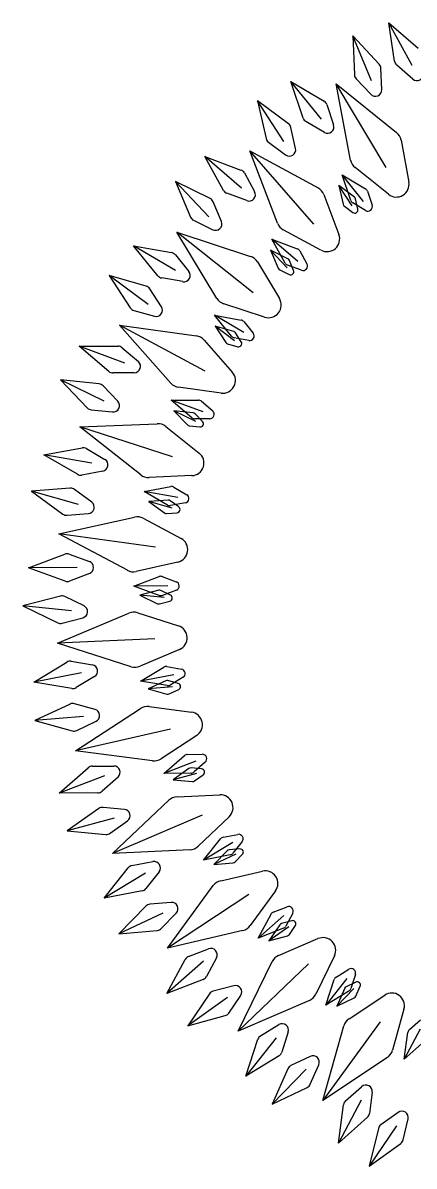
# Model space of a CAD drawing. Extents: x 186.4 to 233.1, y 208.5 to 248.3.
# Drawn here: x 195.81 to 198.89, y 221.31 to 230.34 of the extents above; entities that cross this region are included whole.
import ezdxf

# ---------------------------------------------------------------- set-up
doc = ezdxf.new("R2010")
doc.units = 0
doc.header["$MEASUREMENT"] = 0
doc.layers.get('0').update_dxf_attribs({"linetype": 'CONTINUOUS'})

msp = doc.modelspace()

# ---------------------------------------------------------------- linework, layer by layer
for p, q in [((198.8762, 230.0009), (198.6919, 230.3377)), ((198.6919, 230.3377), (198.9226, 230.137)), ((198.7366, 230.0352), (198.6919, 230.3377)), ((198.5548, 229.8805), (198.4063, 230.2347)), ((198.4063, 230.2347), (198.4194, 229.9291)), ((198.615, 230.0111), (198.4063, 230.2347)), ((198.635, 229.8103), (198.6284, 229.9789)), ((198.8811, 229.8943), (198.7534, 230.0046)), ((198.1595, 229.5769), (197.918, 229.8754)), ((197.918, 229.8754), (198.1808, 229.7191)), ((198.016, 229.5857), (197.918, 229.8754)), ((198.433, 229.897), (198.5486, 229.7741)), ((198.6708, 229.1966), (198.2769, 229.8559)), ((198.2769, 229.8559), (198.7532, 229.4722)), ((198.3891, 229.2546), (198.2769, 229.8559)), ((197.8647, 229.4011), (197.6554, 229.723)), ((197.6554, 229.723), (197.7229, 229.4247)), ((197.9007, 229.5403), (197.6554, 229.723)), ((198.2027, 229.6919), (198.2562, 229.5318)), ((197.9562, 229.3463), (197.9196, 229.511)), ((198.1834, 229.4729), (198.038, 229.5586)), ((198.101, 228.7489), (197.5957, 229.3272)), ((197.5957, 229.3272), (198.1329, 229.0347)), ((197.8135, 228.7557), (197.5957, 229.3272)), ((197.7419, 229.3955), (197.8776, 229.2952)), ((198.7888, 229.4123), (198.8495, 229.0802)), ((197.53, 229.0317), (197.2391, 229.2823)), ((197.2391, 229.2823), (197.5256, 229.1754)), ((197.3872, 229.0148), (197.2391, 229.2823)), ((197.552, 229.1526), (197.6332, 229.0047)), ((198.6886, 228.9841), (198.425, 229.1949)), ((197.2714, 228.8061), (197.0079, 229.0855)), ((197.0079, 229.0855), (197.1276, 228.804)), ((197.2819, 228.9495), (197.0079, 229.0855)), ((198.4021, 228.8929), (198.2975, 229.0538)), ((198.2975, 229.0538), (198.3312, 228.9047)), ((198.4201, 228.9625), (198.2975, 229.0538)), ((198.4919, 228.9283), (198.3229, 229.1373)), ((198.3229, 229.1373), (198.5069, 229.0279)), ((198.3915, 228.9345), (198.3229, 229.1373)), ((197.5721, 228.9337), (197.4137, 228.9921)), ((198.1786, 228.9821), (198.2976, 228.6662)), ((198.5222, 229.0089), (198.5596, 228.8968)), ((197.3711, 228.7685), (197.3057, 228.9241)), ((198.3407, 228.8901), (198.4086, 228.8399)), ((198.5086, 228.8556), (198.4068, 228.9156)), ((198.4478, 228.8655), (198.4296, 228.9478)), ((197.1515, 228.7787), (197.303, 228.7043)), ((198.1565, 228.543), (197.8594, 228.7033)), ((197.6203, 228.2066), (197.0198, 228.6854)), ((197.0198, 228.6854), (197.6006, 228.4935)), ((197.3362, 228.1619), (197.0198, 228.6854)), ((197.9729, 228.4529), (197.7692, 228.6284)), ((197.7692, 228.6284), (197.9698, 228.5535)), ((197.873, 228.4411), (197.7692, 228.6284)), ((197.008, 228.3829), (196.677, 228.5775)), ((196.677, 228.5775), (196.978, 228.5235)), ((196.8706, 228.3407), (196.677, 228.5775)), ((197.8909, 228.402), (197.7592, 228.5417)), ((197.7592, 228.5417), (197.819, 228.401)), ((197.8961, 228.4737), (197.7592, 228.5417)), ((197.9883, 228.5376), (198.0451, 228.434)), ((197.008, 228.5058), (197.1143, 228.3747)), ((197.655, 228.4499), (197.8285, 228.1604)), ((198.0023, 228.3843), (197.8915, 228.4252)), ((197.9408, 228.3832), (197.9081, 228.461)), ((196.7938, 228.1147), (196.4847, 228.3426)), ((196.4847, 228.3426), (196.6527, 228.087)), ((196.7785, 228.2577), (196.4847, 228.3426)), ((197.831, 228.3883), (197.9067, 228.3511)), ((197.0669, 228.294), (196.9006, 228.3231)), ((196.8987, 228.0956), (196.8065, 228.237)), ((196.6808, 228.0664), (196.8431, 228.0202)), ((197.7117, 228.0139), (197.3908, 228.1186)), ((197.5471, 227.8925), (197.3154, 228.0288)), ((197.3154, 228.0288), (197.5261, 227.991)), ((197.4509, 227.863), (197.3154, 228.0288)), ((197.5471, 227.9786), (197.6215, 227.8868)), ((197.2442, 227.5872), (196.5679, 227.9511)), ((196.5679, 227.9511), (197.1736, 227.866)), ((196.9726, 227.4925), (196.5679, 227.9511)), ((197.4755, 227.8278), (197.321, 227.9417)), ((197.321, 227.9417), (197.4049, 227.8139)), ((197.4679, 227.8993), (197.321, 227.9417)), ((197.5279, 227.8182), (197.4819, 227.8889)), ((197.2349, 227.8328), (197.4572, 227.5789)), ((197.419, 227.8036), (197.5001, 227.7805)), ((197.5883, 227.8303), (197.4719, 227.8507)), ((196.2498, 227.7837), (196.5556, 227.7844)), ((196.6102, 227.6513), (196.2498, 227.7837)), ((196.4825, 227.5853), (196.2498, 227.7837)), ((196.5883, 227.7723), (196.7163, 227.6623)), ((196.4473, 227.3492), (196.1025, 227.5183)), ((196.1025, 227.5183), (196.3134, 227.2968)), ((196.4068, 227.4872), (196.1025, 227.5183)), ((196.684, 227.5744), (196.5152, 227.5734)), ((196.5539, 227.3491), (196.438, 227.4718)), ((197.3685, 227.4139), (197.034, 227.4596)), ((196.9759, 227.3578), (197.19, 227.3582)), ((197.2282, 227.2651), (196.9759, 227.3578)), ((197.1388, 227.2189), (196.9759, 227.3578)), ((197.2129, 227.3497), (197.3025, 227.2727)), ((196.3448, 227.2815), (196.5127, 227.265)), ((197.1693, 227.1886), (196.9969, 227.2731)), ((196.9969, 227.2731), (197.1024, 227.1624)), ((197.149, 227.2576), (196.9969, 227.2731)), ((197.2226, 227.1885), (197.1647, 227.2499)), ((196.2543, 227.1479), (196.8654, 227.1723)), ((197.2799, 227.2112), (197.1617, 227.2105)), ((196.9847, 226.9106), (196.2543, 227.1479)), ((196.7344, 226.7689), (196.2543, 227.1479)), ((196.9317, 227.1506), (197.1958, 226.9404)), ((197.118, 227.1547), (197.202, 227.1465)), ((195.9712, 226.9264), (196.272, 226.9816)), ((196.3063, 226.9756), (196.4519, 226.8902)), ((196.3495, 226.8605), (195.9712, 226.9264)), ((196.2356, 226.7727), (195.9712, 226.9264)), ((196.4358, 226.7979), (196.2699, 226.7668)), ((197.1379, 226.7623), (196.8007, 226.7475)), ((196.1786, 226.6626), (195.8737, 226.6389)), ((196.2431, 226.5341), (195.8737, 226.6389)), ((195.8737, 226.6389), (196.1208, 226.4586)), ((196.3481, 226.5531), (196.2121, 226.6531)), ((196.7617, 226.6369), (196.9723, 226.6756)), ((197.0265, 226.5908), (196.7617, 226.6369)), ((196.9468, 226.5293), (196.7617, 226.6369)), ((196.9963, 226.6713), (197.0982, 226.6116)), ((196.9499, 226.5693), (196.7975, 226.5574)), ((196.9822, 226.505), (196.7975, 226.5574)), ((196.7975, 226.5574), (196.921, 226.4673)), ((197.0347, 226.5145), (196.9667, 226.5645)), ((197.0869, 226.547), (196.9708, 226.5252)), ((196.0891, 226.3016), (196.6861, 226.4347)), ((196.1543, 226.4492), (196.3225, 226.463)), ((196.9378, 226.4625), (197.0219, 226.4694)), ((196.7552, 226.4252), (197.0526, 226.2656)), ((196.8502, 226.1985), (196.0891, 226.3016)), ((196.6292, 226.0144), (196.0891, 226.3016)), ((195.8501, 226.0331), (196.1362, 226.1411)), ((196.1711, 226.1413), (196.3296, 226.0833)), ((197.0274, 226.0799), (196.6983, 226.0052)), ((196.2341, 226.0358), (195.8501, 226.0331)), ((196.1377, 225.9291), (195.8501, 226.0331)), ((196.3302, 225.9896), (196.1726, 225.9294)), ((196.6796, 225.8894), (196.8799, 225.9651)), ((196.9484, 225.8913), (196.6796, 225.8894)), ((196.9043, 225.9652), (197.0152, 225.9246)), ((196.1013, 225.8106), (195.8055, 225.7328)), ((196.2876, 225.7331), (196.136, 225.8072)), ((196.881, 225.8166), (196.6796, 225.8894)), ((196.8769, 225.8565), (196.729, 225.8176)), ((196.9201, 225.799), (196.729, 225.8176)), ((196.729, 225.8176), (196.8667, 225.7509)), ((196.9701, 225.8177), (196.8943, 225.8547)), ((197.0157, 225.859), (196.9054, 225.8168)), ((196.1877, 225.6957), (195.8055, 225.7328)), ((195.8055, 225.7328), (196.0808, 225.5996)), ((196.884, 225.7493), (196.9655, 225.7711)), ((196.0777, 225.4394), (196.6414, 225.6769)), ((196.1155, 225.5963), (196.2786, 225.6398)), ((196.711, 225.6799), (197.0321, 225.576)), ((196.845, 225.4738), (196.0777, 225.4394)), ((196.6604, 225.2533), (196.0777, 225.4394)), ((197.0405, 225.3888), (196.73, 225.2565)), ((195.8905, 225.1325), (196.1527, 225.2899)), ((196.187, 225.2963), (196.3533, 225.2675)), ((196.2679, 225.2038), (195.8905, 225.1325)), ((196.3707, 225.1755), (196.2263, 225.0881)), ((196.7324, 225.1393), (196.9159, 225.2495)), ((196.9965, 225.1891), (196.7324, 225.1393)), ((196.9399, 225.2539), (197.0563, 225.2338)), ((197.0685, 225.1694), (196.9674, 225.1082)), ((196.1921, 225.0816), (195.8905, 225.1325)), ((196.9434, 225.1036), (196.7324, 225.1393)), ((196.9324, 225.1421), (196.7938, 225.0774)), ((196.9851, 225.0933), (196.7938, 225.0774)), ((197.0309, 225.1206), (196.9497, 225.1435)), ((196.7938, 225.0774), (196.9411, 225.0364)), ((196.9585, 225.0379), (197.0348, 225.0739)), ((196.1774, 224.9585), (195.9003, 224.8291)), ((196.3746, 224.9154), (196.2121, 224.9613)), ((196.2205, 224.589), (196.7327, 224.9234)), ((196.8006, 224.9388), (197.1352, 224.8938)), ((196.283, 224.8608), (195.9003, 224.8291)), ((195.9003, 224.8291), (196.1949, 224.7472)), ((196.2297, 224.7501), (196.3823, 224.8221)), ((196.9692, 224.7599), (196.2205, 224.589)), ((197.1769, 224.7112), (196.895, 224.5256)), ((196.827, 224.5099), (196.2205, 224.589)), ((196.9182, 224.4106), (197.0791, 224.5518)), ((197.1019, 224.5605), (197.22, 224.5615)), ((196.0911, 224.2537), (196.321, 224.4553)), ((196.3535, 224.4678), (196.5223, 224.4691)), ((197.1692, 224.5068), (196.9182, 224.4106)), ((197.1145, 224.4491), (196.9897, 224.3607)), ((197.2153, 224.4455), (197.1313, 224.4536)), ((197.2435, 224.5002), (197.155, 224.422)), ((196.4496, 224.3911), (196.0911, 224.2537)), ((196.5558, 224.3817), (196.4294, 224.2699)), ((197.1322, 224.4132), (196.9182, 224.4106)), ((197.1751, 224.4105), (196.9897, 224.3607)), ((196.9897, 224.3607), (197.142, 224.3467)), ((197.1588, 224.3512), (197.2274, 224.4003)), ((196.3969, 224.2573), (196.0911, 224.2537)), ((196.5128, 223.7778), (196.957, 224.1982)), ((197.0212, 224.2255), (197.3583, 224.241)), ((196.4044, 224.1336), (196.1549, 223.9569)), ((196.6061, 224.1265), (196.4381, 224.1426)), ((196.5257, 224.0564), (196.1549, 223.9569)), ((196.493, 223.9379), (196.6304, 224.036)), ((197.219, 224.0796), (196.5128, 223.7778)), ((197.432, 224.0688), (197.1877, 223.8358)), ((196.1549, 223.9569), (196.4594, 223.9288)), ((197.3851, 223.9071), (197.5012, 223.9291)), ((197.2311, 223.7268), (197.3643, 223.8945)), ((197.4609, 223.8663), (197.2311, 223.7268)), ((197.5352, 223.8731), (197.4621, 223.7803)), ((197.1237, 223.8083), (196.5128, 223.7778)), ((197.4413, 223.7676), (197.2311, 223.7268)), ((197.4174, 223.7997), (197.3104, 223.6905)), ((197.484, 223.7726), (197.3104, 223.6905)), ((197.5172, 223.8142), (197.4332, 223.8071)), ((197.4785, 223.7114), (197.5373, 223.7719)), ((196.4453, 223.4247), (196.6355, 223.6642)), ((196.6654, 223.6822), (196.8312, 223.7137)), ((197.3104, 223.6905), (197.4627, 223.7039)), ((197.3655, 223.5631), (197.6945, 223.6386)), ((196.7736, 223.624), (196.4453, 223.4247)), ((196.8798, 223.6337), (196.7753, 223.5011)), ((196.7456, 223.4829), (196.4453, 223.4247)), ((196.9453, 223.0318), (197.3073, 223.5248)), ((197.5862, 223.4549), (196.9453, 223.0318)), ((197.7977, 223.4822), (197.599, 223.2094)), ((196.9748, 223.3915), (196.8066, 223.3774)), ((196.7751, 223.3626), (196.5611, 223.1441)), ((196.9082, 223.3082), (196.5611, 223.1441)), ((196.8972, 223.1858), (197.0148, 223.3069)), ((197.6611, 223.1099), (197.7622, 223.2987)), ((197.8623, 223.2882), (197.6611, 223.1099)), ((197.7805, 223.3148), (197.8907, 223.3572)), ((197.9342, 223.3081), (197.8789, 223.2038)), ((197.8606, 223.1876), (197.6611, 223.1099)), ((197.8314, 223.2149), (197.7456, 223.0883)), ((197.9017, 223.2001), (197.7456, 223.0883)), ((197.927, 223.247), (197.8456, 223.225)), ((197.9072, 223.1389), (197.9543, 223.2089)), ((196.5611, 223.1441), (196.8657, 223.1709)), ((197.5409, 223.1709), (196.9453, 223.0318)), ((197.7456, 223.0883), (197.8931, 223.1287)), ((197.8226, 222.9728), (198.1328, 223.1058)), ((197.1124, 222.965), (197.2699, 223.0256)), ((196.9419, 222.6723), (197.0863, 222.942)), ((197.2293, 222.927), (196.9419, 222.6723)), ((197.3321, 222.9555), (197.253, 222.8064)), ((197.504, 222.375), (197.7721, 222.9247)), ((198.2623, 222.9704), (198.1155, 222.6665)), ((198.0591, 222.9057), (197.504, 222.375)), ((198.2752, 222.8026), (198.3761, 222.864)), ((198.4277, 222.8235), (198.3919, 222.7109)), ((197.2269, 222.7833), (196.9419, 222.6723)), ((197.4688, 222.7342), (197.3058, 222.6903)), ((198.3605, 222.791), (198.1944, 222.5797)), ((198.1944, 222.5797), (198.2601, 222.7834)), ((198.4316, 222.762), (198.3553, 222.7259)), ((197.2775, 222.6701), (197.1059, 222.4169)), ((197.4292, 222.518), (197.5233, 222.6581)), ((198.3768, 222.6917), (198.1944, 222.5797)), ((198.3432, 222.7134), (198.2814, 222.5735)), ((198.415, 222.7114), (198.2814, 222.5735)), ((198.3777, 222.4736), (198.6592, 222.6599)), ((198.4314, 222.6521), (198.4652, 222.7294)), ((197.4182, 222.6404), (197.1059, 222.4169)), ((198.0652, 222.6182), (197.504, 222.375)), ((198.2814, 222.5735), (198.4193, 222.6396)), ((197.1059, 222.4169), (197.4009, 222.4976)), ((198.8108, 222.5498), (198.7206, 222.2245)), ((198.8535, 222.387), (198.9418, 222.4654)), ((197.6804, 222.3392), (197.8245, 222.4269)), ((198.6224, 222.4498), (198.171, 221.8285)), ((198.171, 221.8285), (198.3367, 222.4173)), ((198.9394, 222.3908), (198.8137, 222.1532)), ((197.8022, 222.3226), (197.5649, 222.0207)), ((197.5649, 222.0207), (197.6588, 222.3118)), ((197.8982, 222.369), (197.847, 222.2082)), ((198.8137, 222.1532), (198.842, 222.3654)), ((198.9732, 222.296), (198.8137, 222.1532)), ((197.8255, 222.1808), (197.5649, 222.0207)), ((198.0722, 222.1757), (197.9197, 222.1034)), ((198.0719, 221.9559), (198.1395, 222.1105)), ((198.6798, 222.168), (198.171, 221.8285)), ((197.8954, 222.0784), (197.7718, 221.7987)), ((198.0392, 222.0743), (197.7718, 221.7987)), ((197.7718, 221.7987), (198.0476, 221.9308)), ((198.3509, 221.8248), (198.4771, 221.9368)), ((198.4737, 221.8303), (198.2941, 221.4908)), ((198.5599, 221.893), (198.5382, 221.7257)), ((198.2941, 221.4908), (198.3346, 221.794)), ((198.522, 221.6948), (198.2941, 221.4908)), ((198.7657, 221.7339), (198.6285, 221.6355)), ((198.8046, 221.5175), (198.8435, 221.6818)), ((198.7512, 221.6283), (198.5374, 221.3093)), ((198.6091, 221.6066), (198.5374, 221.3093)), ((198.5374, 221.3093), (198.7852, 221.4885))]:
    msp.add_line(p, q)
for centre, radius, start, end in [((198.5784, 229.977), 0.05, 2.23065, 43.02316), ((198.786, 230.0425), 0.05, 188.40541, 229.19792), ((198.4694, 229.9313), 0.05, 182.45479, 223.24731), ((198.9138, 229.9322), 0.05, 229.19792, 8.18126), ((198.585, 229.8083), 0.05, 223.24731, 2.23065), ((198.1553, 229.6761), 0.05, 18.46697, 59.25949), ((197.8708, 229.5002), 0.05, 12.51636, 53.30888), ((198.0634, 229.6017), 0.05, 198.69112, 239.48364), ((198.2087, 229.516), 0.05, 239.48364, 18.46697), ((197.7716, 229.4357), 0.05, 192.74051, 233.53303), ((198.6904, 229.3943), 0.1, 10.34881, 51.14133), ((197.9074, 229.3354), 0.05, 233.53303, 12.51636), ((198.4874, 229.273), 0.1, 190.57296, 231.36547), ((197.5082, 229.1286), 0.05, 28.75269, 69.54521), ((198.7511, 229.0623), 0.1, 231.36547, 10.34881), ((197.431, 229.039), 0.05, 208.97684, 249.76935), ((197.5893, 228.9806), 0.05, 249.76935, 28.75269), ((198.085, 228.9469), 0.1, 20.63452, 61.42704), ((198.4052, 228.9424), 0.025, 12.51636, 53.30888), ((198.489, 228.9978), 0.035, 18.46697, 59.25949), ((197.2596, 228.9047), 0.05, 22.80208, 63.59459), ((198.3556, 228.9102), 0.025, 192.74051, 233.53303), ((198.4246, 228.9457), 0.035, 198.69112, 239.48364), ((198.5264, 228.8857), 0.035, 239.48364, 18.46697), ((197.1736, 228.8236), 0.05, 203.02622, 243.81874), ((198.4234, 228.8601), 0.025, 233.53303, 12.51636), ((197.325, 228.7491), 0.05, 243.81874, 22.80208), ((197.9069, 228.7913), 0.1, 200.85867, 241.65119), ((198.204, 228.631), 0.1, 241.65119, 20.63453), ((196.9692, 228.4743), 0.05, 39.0384, 79.83092), ((197.9576, 228.5207), 0.035, 28.75269, 69.54521), ((197.5692, 228.3986), 0.1, 30.92024, 71.71276), ((197.9036, 228.458), 0.035, 208.97684, 249.76935), ((197.885, 228.4513), 0.025, 22.80208, 63.59459), ((198.0144, 228.4172), 0.035, 249.76935, 28.75269), ((196.9093, 228.3724), 0.05, 219.26255, 260.05507), ((197.0755, 228.3432), 0.05, 260.05507, 39.0384), ((197.842, 228.4108), 0.025, 203.02622, 243.81874), ((197.9177, 228.3735), 0.025, 243.81874, 22.80208), ((196.7646, 228.2097), 0.05, 33.08779, 73.88031), ((197.4218, 228.2136), 0.1, 211.14439, 251.9369), ((197.7427, 228.109), 0.1, 251.9369, 30.92024), ((196.6945, 228.1145), 0.05, 213.31194, 254.10445), ((196.8568, 228.0683), 0.05, 254.10445, 33.08779), ((197.5199, 227.9565), 0.035, 39.0384, 79.83092), ((197.4609, 227.8753), 0.025, 33.08779, 73.88031), ((197.5943, 227.8647), 0.035, 260.05507, 39.0384), ((197.1597, 227.7669), 0.1, 41.20595, 81.99847), ((197.4258, 227.8277), 0.025, 213.31194, 254.10445), ((197.478, 227.8852), 0.035, 219.26255, 260.05507), ((197.507, 227.8046), 0.025, 254.10445, 33.08779), ((196.5557, 227.7344), 0.05, 49.32412, 90.11663), ((196.6837, 227.6244), 0.05, 270.34078, 49.32412), ((196.5149, 227.6234), 0.05, 229.54826, 270.34078), ((197.382, 227.513), 0.1, 262.22262, 41.20595), ((196.4017, 227.4374), 0.05, 43.3735, 84.16602), ((197.0476, 227.5587), 0.1, 221.4301, 262.22262), ((196.5176, 227.3148), 0.05, 264.39017, 43.3735), ((197.1901, 227.3232), 0.035, 49.32412, 90.11663), ((196.3496, 227.3313), 0.05, 223.59765, 264.39017), ((197.1465, 227.2327), 0.025, 43.3735, 84.16602), ((197.2797, 227.2462), 0.035, 270.34078, 49.32412), ((196.8694, 227.0723), 0.1, 51.49167, 92.28419), ((197.1205, 227.1796), 0.025, 223.59765, 264.39017), ((197.1615, 227.2455), 0.035, 229.54826, 270.34078), ((197.2045, 227.1714), 0.025, 264.39017, 43.3735), ((196.281, 226.9324), 0.05, 59.60983, 100.40235), ((196.4266, 226.8471), 0.05, 280.6265, 59.60983), ((197.1335, 226.8622), 0.1, 272.50833, 51.49167), ((196.2607, 226.8159), 0.05, 239.83398, 280.6265), ((196.7963, 226.8474), 0.1, 231.71581, 272.50833), ((196.1825, 226.6128), 0.05, 53.65922, 94.45174), ((196.9786, 226.6412), 0.035, 59.60983, 100.40235), ((196.3184, 226.5128), 0.05, 274.67588, 53.65922), ((196.9644, 226.5596), 0.035, 239.83398, 280.6265), ((196.9519, 226.5443), 0.025, 53.65922, 94.45174), ((197.0805, 226.5814), 0.035, 280.6265, 59.60983), ((196.1502, 226.499), 0.05, 233.88337, 274.67588), ((196.7079, 226.3371), 0.1, 61.77738, 102.5699), ((196.9357, 226.4875), 0.025, 233.88337, 274.67588), ((197.0198, 226.4943), 0.025, 274.67588, 53.65922), ((197.0053, 226.1775), 0.1, 282.79405, 61.77738), ((196.1539, 226.0944), 0.05, 69.89555, 110.68806), ((196.3124, 226.0364), 0.05, 290.91221, 69.89555), ((196.6761, 226.1027), 0.1, 242.00153, 282.79405), ((196.1547, 225.9761), 0.05, 250.11969, 290.91221), ((196.8923, 225.9323), 0.035, 69.89555, 110.68806), ((197.0032, 225.8917), 0.035, 290.91221, 69.89555), ((196.114, 225.7623), 0.05, 63.94493, 104.73745), ((196.8833, 225.8323), 0.025, 63.94493, 104.73745), ((196.8929, 225.8495), 0.035, 250.11969, 290.91221), ((196.9591, 225.7952), 0.025, 284.9616, 63.94493), ((196.2657, 225.6881), 0.05, 284.9616, 63.94493), ((196.8776, 225.7734), 0.025, 244.16908, 284.9616), ((196.6802, 225.5848), 0.1, 72.0631, 112.85561), ((196.1026, 225.6446), 0.05, 244.16908, 284.9616), ((197.0013, 225.4808), 0.1, 293.07976, 72.0631), ((196.1785, 225.2471), 0.05, 80.18126, 120.97378), ((196.3448, 225.2183), 0.05, 301.19792, 80.18126), ((196.6908, 225.3485), 0.1, 252.28724, 293.07976), ((196.9339, 225.2195), 0.035, 80.18126, 120.97378), ((197.0503, 225.1993), 0.035, 301.19792, 80.18126), ((196.2004, 225.1309), 0.05, 260.40541, 301.19792), ((196.9429, 225.1194), 0.025, 74.23065, 115.02316), ((196.9493, 225.1381), 0.035, 260.40541, 301.19792), ((197.0241, 225.0965), 0.025, 295.24731, 74.23065), ((196.9478, 225.0605), 0.025, 254.45479, 295.24731), ((196.1986, 224.9132), 0.05, 74.23065, 115.02316), ((196.361, 224.8673), 0.05, 295.24731, 74.23065), ((196.7873, 224.8396), 0.1, 82.34881, 123.14133), ((197.1219, 224.7947), 0.1, 303.36547, 82.34881), ((196.2083, 224.7953), 0.05, 254.45479, 295.24731), ((197.1022, 224.5255), 0.035, 90.46697, 131.25949), ((197.2203, 224.5265), 0.035, 311.48364, 90.46697), ((196.354, 224.4178), 0.05, 90.46697, 131.25949), ((196.5227, 224.4191), 0.05, 311.48364, 90.46697), ((196.84, 224.6091), 0.1, 262.57296, 303.36547), ((197.1289, 224.4287), 0.025, 84.51636, 125.30888), ((197.1318, 224.4482), 0.035, 270.69112, 311.48364), ((197.2129, 224.4206), 0.025, 305.53303, 84.51636), ((196.3963, 224.3073), 0.05, 270.69112, 311.48364), ((197.1442, 224.3716), 0.025, 264.74051, 305.53303), ((197.0258, 224.1256), 0.1, 92.63452, 133.42704), ((197.3629, 224.1411), 0.1, 313.65119, 92.63453), ((196.4333, 224.0928), 0.05, 84.51636, 125.30888), ((196.6013, 224.0767), 0.05, 305.53303, 84.51636), ((196.464, 223.9786), 0.05, 264.74051, 305.53303), ((197.3917, 223.8727), 0.035, 100.75269, 141.54521), ((197.5077, 223.8948), 0.035, 321.76935, 100.75269), ((197.1187, 223.9081), 0.1, 272.85867, 313.65119), ((197.4352, 223.7822), 0.025, 94.80208, 135.59459), ((197.4346, 223.802), 0.035, 280.97684, 321.76935), ((197.5193, 223.7893), 0.025, 315.81874, 94.80208), ((196.6747, 223.6331), 0.05, 100.75269, 141.54521), ((196.8405, 223.6646), 0.05, 321.76935, 100.75269), ((197.4605, 223.7288), 0.025, 275.02622, 315.81874), ((197.7169, 223.5411), 0.1, 323.9369, 102.92024), ((197.3879, 223.4656), 0.1, 102.92024, 143.71276), ((196.7361, 223.532), 0.05, 280.97684, 321.76935), ((196.8108, 223.3276), 0.05, 94.80208, 135.59459), ((196.979, 223.3417), 0.05, 315.81874, 94.80208), ((197.793, 223.2821), 0.035, 111.0384, 151.83092), ((197.9033, 223.3245), 0.035, 332.05507, 111.0384), ((196.8614, 223.2207), 0.05, 275.02622, 315.81874), ((197.5182, 223.2682), 0.1, 283.14439, 323.9369), ((197.8521, 223.2009), 0.025, 105.08779, 145.88031), ((197.8479, 223.2202), 0.035, 291.26255, 332.05507), ((197.9336, 223.2228), 0.025, 326.10445, 105.08779), ((197.8865, 223.1528), 0.025, 285.31194, 326.10445), ((198.1722, 223.0139), 0.1, 334.22262, 113.20595), ((197.2879, 222.9789), 0.05, 332.05507, 111.0384), ((197.1304, 222.9184), 0.05, 111.0384, 151.83092), ((197.862, 222.8809), 0.1, 113.20595, 153.99847), ((198.3943, 222.8341), 0.035, 342.34078, 121.32412), ((197.2088, 222.8299), 0.05, 291.26255, 332.05507), ((197.4818, 222.686), 0.05, 326.10445, 105.08779), ((198.2934, 222.7727), 0.035, 121.32412, 162.11663), ((198.4423, 222.7395), 0.025, 336.39017, 115.3735), ((197.3189, 222.642), 0.05, 105.08779, 145.88031), ((198.0254, 222.7099), 0.1, 293.4301, 334.22262), ((198.366, 222.7033), 0.025, 115.3735, 156.16602), ((198.3585, 222.7215), 0.035, 301.54826, 342.34078), ((198.4085, 222.6621), 0.025, 295.59765, 336.39017), ((198.7144, 222.5765), 0.1, 344.50833, 123.49167), ((197.3877, 222.5459), 0.05, 285.31194, 326.10445), ((198.4329, 222.3902), 0.1, 123.49167, 164.28419), ((197.8505, 222.3842), 0.05, 342.34078, 121.32412), ((198.8767, 222.3608), 0.035, 131.60983, 172.40235), ((197.7064, 222.2964), 0.05, 121.32412, 162.11663), ((197.7993, 222.2234), 0.05, 301.54826, 342.34078), ((198.6243, 222.2512), 0.1, 303.71581, 344.50833), ((197.9412, 222.0582), 0.05, 115.3735, 156.16602), ((198.0936, 222.1305), 0.05, 336.39017, 115.3735), ((198.026, 221.9759), 0.05, 295.59765, 336.39017), ((198.5103, 221.8994), 0.05, 352.6265, 131.60983), ((198.3841, 221.7874), 0.05, 131.60983, 172.40235), ((198.7948, 221.6933), 0.05, 346.67588, 125.65922), ((198.4887, 221.7321), 0.05, 311.83398, 352.6265), ((198.6577, 221.5949), 0.05, 125.65922, 166.45174), ((198.7559, 221.5291), 0.05, 305.88337, 346.67588)]:
    msp.add_arc(centre, radius, start, end)

doc.saveas('drawing.dxf')
